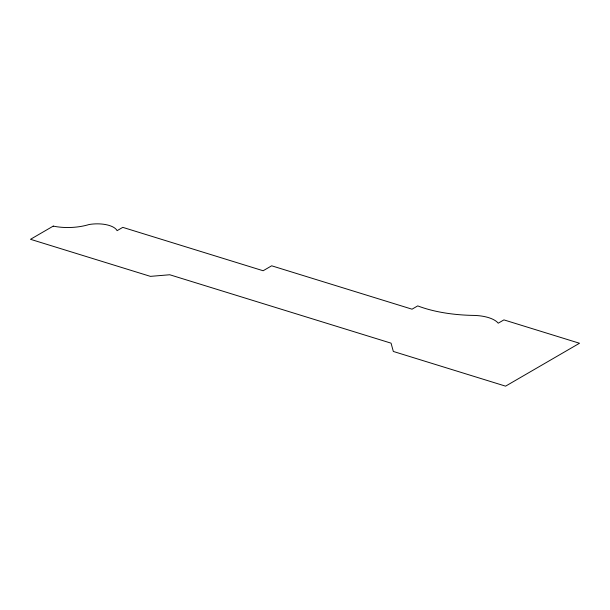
<?xml version="1.0" encoding="UTF-8"?>
<svg xmlns="http://www.w3.org/2000/svg" width="610" height="610" viewBox="0 0 610 610"><rect width="100%" height="100%" fill="white"/><g stroke="black" fill="none" stroke-linecap="round" stroke-linejoin="round"><path stroke-width="0.91" d="M53.245 226.104L30.5 239.303L150.426 276.368L169.748 274.759L391.063 343.163L393.328 351.452L505.583 386.153L579.5 343.255L503.921 319.892L498.233 323.186A29.921 12.924 -2.3 0 0 473.04 315.4A96.327 41.625 -2.3 0 1 417.72 305.892L412.032 309.186L271.671 265.8L263.139 270.748L122.778 227.362L117.09 230.664A21.93 9.478 -2.3 0 0 89.052 224.526A34.93 15.09 -2.3 0 1 53.245 226.104"/></g></svg>
